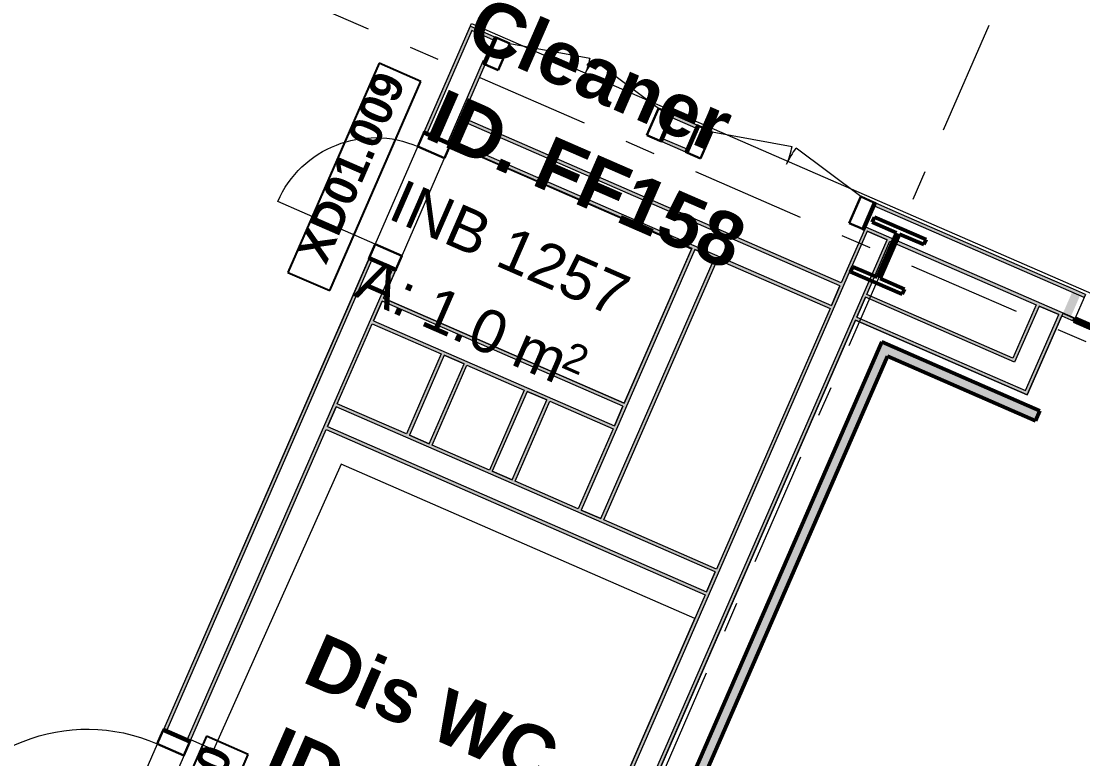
# Model space of a CAD drawing. Header units: millimetres. Extents: x -50172 to 90294, y -80883 to 25069.
# Drawn here: x 19129 to 24057, y -2597 to 828 of the extents above; entities that cross this region are included whole.
import ezdxf
from ezdxf.enums import TextEntityAlignment as Align

# ---------------------------------------------------------------- set-up
doc = ezdxf.new("R2010")
doc.units = ezdxf.units.MM
doc.header["$MEASUREMENT"] = 0
doc.linetypes.add('Double Dashed', pattern=[1093.611073, 529.166651, -211.666656, 141.111112, -211.666656])
for name, color, linetype in [('A-05-M_Gross_Int_Plant', 7, 'Continuous'), ('A-15-M_Column_Int', 7, 'Continuous'), ('A-15-MG_Structural_Grid', 7, 'Continuous'), ('A-25-M_Wall_Int', 7, 'Continuous'), ('ArchiCAD Door Markers', 7, 'Continuous'), ('ArchiCAD Doors', 7, 'Continuous'), ('New_A-05-M_Gross_Int_Circulation', 7, 'Continuous'), ('New_A-25-M_Wall_Int', 7, 'Continuous'), ('New_A-35-M_FFE-Zone', 7, 'Continuous'), ('New_ArchiCAD Door Markers', 7, 'Continuous'), ('New_ArchiCAD Doors', 7, 'Continuous')]:
    doc.layers.add(name, color=color, linetype=linetype)
for name, color, linetype, lineweight, true_color in [('A-05-M_Gross_Int_Plant_Pen_No__74', 7, 'Continuous', 20, 0x606060), ('A-15-M_Column_Int_Pen_No__28', 7, 'Continuous', 50, 0x2a2a2a), ('A-15-MG_Structural_Grid_Pen_No__163', 7, 'Continuous', 0, 0x750077), ('A-25-M_Wall_Int_Pen_No__107', 7, 'Continuous', 15, 0xa6a6a6), ('A-25-M_Wall_Int_Pen_No__27', 7, 'Continuous', 50, 0x2a2a2a), ('ArchiCAD Doors_Pen_No__43', 7, 'Continuous', 30, 0x444444), ('ArchiCAD Doors_Pen_No__63', 7, 'Continuous', 20, 0x606060), ('New_A-05-M_Gross_Int_Circulation_Pen_No__74', 7, 'Continuous', 20, 0x606060), ('New_A-25-M_Wall_Int_Pen_No__27', 7, 'Continuous', 50, 0x2a2a2a), ('New_A-25-M_Wall_Int_Pen_No__81', 7, 'Continuous', 20, 0x6a6a6a), ('New_A-35-M_FFE-Zone_Pen_No__74', 7, 'Continuous', 20, 0x606060)]:
    doc.layers.add(name, color=color, linetype=linetype, lineweight=lineweight, true_color=true_color)
for name, color, linetype, lineweight in [('A-25-M_Wall_Int_Pen_No__1', 7, 'Continuous', 13), ('A-25-M_Wall_Int_Pen_No__171', 1, 'Continuous', 5), ('ArchiCAD Door Markers_Pen_No__1', 7, 'Continuous', 13), ('ArchiCAD Door Markers_Pen_No__5', 7, 'Continuous', 25), ('ArchiCAD Doors_Pen_No__1', 7, 'Continuous', 13), ('ArchiCAD Zone Stamps_Pen_No__9', 7, 'Continuous', 13), ('New_ArchiCAD Door Markers_Pen_No__1', 7, 'Continuous', 13), ('New_ArchiCAD Door Markers_Pen_No__5', 7, 'Continuous', 25), ('New_ArchiCAD Doors_Pen_No__1', 7, 'Continuous', 13), ('New_ArchiCAD Zone Stamps_Pen_No__9', 7, 'Continuous', 13)]:
    doc.layers.add(name, color=color, linetype=linetype, lineweight=lineweight)
doc.styles.add('GENERATED_STYLE_1', font='')
doc.styles.add('GENERATED_STYLE_2', font='')
doc.styles.add('GENERATED_STYLE_3', font='')
doc.styles.add('GENERATED_STYLE_4', font='')
doc.styles.get('GENERATED_STYLE_1').set_extended_font_data('Arial', bold=True)
doc.styles.get('GENERATED_STYLE_2').set_extended_font_data('Swis721 BT', bold=True)
doc.styles.get('GENERATED_STYLE_3').set_extended_font_data('Arial')
doc.styles.get('GENERATED_STYLE_4').set_extended_font_data('Swis721 BT')

# ---------------------------------------------------------------- blocks, each defined once
blk = doc.blocks.new('HOT Electrical and Controls Training_INB 1207_23_1', base_point=(24538.1, -4619.1))
at = {"layer": 'New_A-35-M_FFE-Zone_Pen_No__74', "linetype": 'Continuous'}
for p, q in [((23964.3, -529.5), (23799.4, -907.5)), ((28552.7, -2530.3), (23964.3, -529.5)), ((23002, -559.8), (19655.6, -8234.2)), ((23799.4, -907.5), (23002, -559.8))]:
    blk.add_line(p, q, dxfattribs=at)
at = {"layer": 'New_ArchiCAD Zone Stamps_Pen_No__9'}
for tag, height, style, p in [('ROOM_NAME', 250, 'GENERATED_STYLE_1', (21110.3, -5054.3)), ('zoneNameLine2', 250, 'GENERATED_STYLE_1', (20921.9, -5486.4)), ('ROOM_NUMBER', 200, 'GENERATED_STYLE_3', (20733.5, -5907.1)), ('measuredAreaCode', 200, 'GENERATED_STYLE_3', (20576.4, -6267.2)), ('DUMMY_649', 200, 'GENERATED_STYLE_3', (20883.8, -6401.2)), ('DUMMY_650', 200, 'GENERATED_STYLE_3', (21373.2, -6614.6)), ('DUMMY_651', 133.3, 'GENERATED_STYLE_3', (21652.5, -6721.2))]:
    blk.add_attdef(tag, text='', height=height, rotation=336.4404, dxfattribs=dict(at, style=style)).set_placement(p, align=Align.TOP_LEFT)
blk = doc.blocks.new('Hub Circulation-First_INB 1250_26_1', base_point=(33468.4, -3160.1))
at = {"layer": 'New_A-05-M_Gross_Int_Circulation_Pen_No__74', "linetype": 'Continuous'}
for p, q in [((18828.9, -4663.6), (21219, 817.7)), ((21219, 817.7), (25553.8, -1072.4))]:
    blk.add_line(p, q, dxfattribs=at)
at = {"layer": 'New_ArchiCAD Zone Stamps_Pen_No__9'}
for tag, height, style, p in [('ROOM_NAME', 250, 'GENERATED_STYLE_1', (32365.1, -1482.5)), ('zoneNameLine2', 250, 'GENERATED_STYLE_1', (32176.7, -1914.6)), ('ROOM_NUMBER', 200, 'GENERATED_STYLE_3', (31988.2, -2335.3)), ('measuredAreaCode', 200, 'GENERATED_STYLE_3', (31831.2, -2695.5)), ('DUMMY_649', 200, 'GENERATED_STYLE_3', (32138.6, -2829.5)), ('DUMMY_650', 200, 'GENERATED_STYLE_3', (32767.8, -3103.9)), ('DUMMY_651', 133.3, 'GENERATED_STYLE_3', (33047.1, -3210.4))]:
    blk.add_attdef(tag, text='', height=height, rotation=336.4404, dxfattribs=dict(at, style=style)).set_placement(p, align=Align.TOP_LEFT)
blk = doc.blocks.new('Cleaner_INB 1257_47_1', base_point=(21519.8, -350.4))
at = {"layer": 'A-05-M_Gross_Int_Plant_Pen_No__74', "linetype": 'Continuous'}
for p, q in [((21122, 257.8), (20809.9, -458.1)), ((22240, -230.8), (21122, 257.8)), ((21928.2, -945.8), (22240, -230.8)), ((20809.9, -458.1), (21928.2, -945.8))]:
    blk.add_line(p, q, dxfattribs=at)
at = {"layer": 'ArchiCAD Zone Stamps_Pen_No__9'}
for tag, height, style, p in [('ROOM_NAME', 250, 'GENERATED_STYLE_1', (21280.5, 950.5)), ('zoneNameLine2', 250, 'GENERATED_STYLE_1', (21092, 518.3)), ('ROOM_NUMBER', 200, 'GENERATED_STYLE_3', (20903.6, 97.6)), ('measuredAreaCode', 200, 'GENERATED_STYLE_3', (20746.6, -262.5)), ('ROOM_HOLES_PRM', 200, 'GENERATED_STYLE_3', (21054, -396.5)), ('DUMMY_649', 200, 'GENERATED_STYLE_3', (21403.5, -548.9)), ('DUMMY_650', 133.3, 'GENERATED_STYLE_3', (21682.8, -655.5))]:
    blk.add_attdef(tag, text='', height=height, rotation=336.4404, dxfattribs=dict(at, style=style)).set_placement(p, align=Align.TOP_LEFT)
blk = doc.blocks.new('Dis WC_INB 1256_48_1', base_point=(20764.8, -3309.4))
at = {"layer": 'A-05-M_Gross_Int_Plant_Pen_No__74', "linetype": 'Continuous'}
for p, q in [((20613.4, -1228.9), (20020.9, -2555.1)), ((22256.1, -1945.1), (20613.4, -1228.9)), ((21277.2, -4190), (22256.1, -1945.1)), ((19915.5, -2509.1), (19517.2, -3422.6)), ((20020.9, -2555.1), (19915.5, -2509.1)), ((19517.2, -3422.6), (21277.2, -4190))]:
    blk.add_line(p, q, dxfattribs=at)
at = {"layer": 'ArchiCAD Zone Stamps_Pen_No__9'}
for tag, height, style, p in [('ROOM_NAME', 250, 'GENERATED_STYLE_1', (20525.4, -2008.6)), ('zoneNameLine2', 250, 'GENERATED_STYLE_1', (20337, -2440.7)), ('ROOM_NUMBER', 200, 'GENERATED_STYLE_3', (20148.6, -2861.4)), ('measuredAreaCode', 200, 'GENERATED_STYLE_3', (19991.6, -3221.5)), ('DUMMY_649', 200, 'GENERATED_STYLE_3', (20299, -3355.6)), ('DUMMY_650', 200, 'GENERATED_STYLE_3', (20648.5, -3508)), ('DUMMY_651', 133.3, 'GENERATED_STYLE_3', (20927.8, -3614.5))]:
    blk.add_attdef(tag, text='', height=height, rotation=336.4404, dxfattribs=dict(at, style=style)).set_placement(p, align=Align.TOP_LEFT)
blk = doc.blocks.new('Wall_19_1', base_point=(19530.3, -8196.5))
at = {"layer": 'A-25-M_Wall_Int_Pen_No__107', "linetype": 'Continuous'}
for points in [[(23042.8, -141.2), (19530.3, -8196.5), (19544, -8202.5), (23056.5, -147.2)], [(19649.4, -8248.4), (23161.9, -193.2), (23148.2, -187.2), (19635.7, -8242.5)]]:
    blk.add_hatch(color=256, dxfattribs=at).paths.add_polyline_path(points)
at = {"layer": 'A-25-M_Wall_Int_Pen_No__1', "linetype": 'Continuous'}
for p, q in [((23056.5, -147.2), (19544, -8202.5)), ((23148.2, -187.2), (23056.5, -147.2)), ((19635.7, -8242.5), (23148.2, -187.2))]:
    blk.add_line(p, q, dxfattribs=at)
at = {"layer": 'A-25-M_Wall_Int_Pen_No__1', "linetype": 'Continuous', "flags": 128}
for points in [[(23215.9, -69.4), (23096.7, -17.5)], [(23042.8, -141.2), (22935.6, -386.9)], [(23054, -440.7), (23161.9, -193.2)], [(22929.6, -400.6), (22889.7, -492.3)], [(23008, -546.1), (23048, -454.4)], [(22883.7, -506), (22356.1, -1716)], [(19649.4, -8248.4), (23002, -559.8)], [(22350.1, -1729.8), (22310.1, -1821.4)], [(22304.1, -1835.2), (21275.4, -4194.3)]]:
    blk.add_lwpolyline(points, dxfattribs=at)
blk = doc.blocks.new('Wall_38_1', base_point=(21051.9, 434.5))
at = {"layer": 'A-25-M_Wall_Int_Pen_No__107', "linetype": 'Continuous'}
for points in [[(22935.6, -386.9), (21175.7, 380.6), (21169.7, 366.8), (22929.6, -400.6)], [(21123.7, 261.4), (22883.7, -506), (22889.7, -492.3), (21129.7, 275.1)]]:
    blk.add_hatch(color=256, dxfattribs=at).paths.add_polyline_path(points)
at = {"layer": 'A-25-M_Wall_Int_Pen_No__1', "linetype": 'Continuous'}
for p, q in [((22929.6, -400.6), (21169.7, 366.8)), ((21129.7, 275.1), (22889.7, -492.3))]:
    blk.add_line(p, q, dxfattribs=at)
at = {"layer": 'A-25-M_Wall_Int_Pen_No__1', "linetype": 'Continuous', "flags": 128}
for points in [[(21169.7, 366.8), (21129.7, 275.1)], [(22935.6, -386.9), (21175.7, 380.6)], [(21123.7, 261.4), (22242, -226.2)], [(22255.8, -232.2), (22347.4, -272.2)], [(22361.2, -278.2), (22883.7, -506)], [(22889.7, -492.3), (22929.6, -400.6)]]:
    blk.add_lwpolyline(points, dxfattribs=at)
blk = doc.blocks.new('Wall_39_1', base_point=(20686.2, -404.2))
at = {"layer": 'A-25-M_Wall_Int_Pen_No__107', "linetype": 'Continuous'}
for points in [[(21928.3, -945.8), (20810, -458.2), (20804, -471.9), (21922.3, -959.6)], [(20758, -577.3), (21876.3, -1065), (21882.3, -1051.2), (20764, -563.6)]]:
    blk.add_hatch(color=256, dxfattribs=at).paths.add_polyline_path(points)
at = {"layer": 'A-25-M_Wall_Int_Pen_No__1', "linetype": 'Continuous'}
for p, q in [((21922.3, -959.6), (20804, -471.9)), ((20764, -563.6), (21882.3, -1051.2))]:
    blk.add_line(p, q, dxfattribs=at)
at = {"layer": 'A-25-M_Wall_Int_Pen_No__1', "linetype": 'Continuous', "flags": 128}
for points in [[(20804, -471.9), (20764, -563.6)], [(21928.3, -945.8), (20810, -458.2)], [(20758, -577.3), (21078.8, -717.2)], [(21092.6, -723.2), (21184.2, -763.2)], [(21198, -769.2), (21463.8, -885.1)], [(21477.6, -891.1), (21569.2, -931.1)], [(21583, -937.1), (21876.3, -1065)], [(21882.3, -1051.2), (21922.3, -959.6)]]:
    blk.add_lwpolyline(points, dxfattribs=at)
blk = doc.blocks.new('Wall_40_1', base_point=(21714.4, -1436.2))
at = {"layer": 'A-25-M_Wall_Int_Pen_No__107', "linetype": 'Continuous'}
for points in [[(22242, -226.2), (21714.4, -1436.2), (21728.2, -1442.2), (22255.8, -232.2)], [(21833.6, -1488.2), (22361.2, -278.2), (22347.4, -272.2), (21819.8, -1482.2)]]:
    blk.add_hatch(color=256, dxfattribs=at).paths.add_polyline_path(points)
at = {"layer": 'A-25-M_Wall_Int_Pen_No__1', "linetype": 'Continuous'}
for p, q in [((22255.8, -232.2), (21728.2, -1442.2)), ((21819.8, -1482.2), (22347.4, -272.2))]:
    blk.add_line(p, q, dxfattribs=at)
at = {"layer": 'A-25-M_Wall_Int_Pen_No__1', "linetype": 'Continuous', "flags": 128}
for points in [[(22242, -226.2), (21928.3, -945.8)], [(22347.4, -272.2), (22255.8, -232.2)], [(21833.6, -1488.2), (22361.2, -278.2)], [(21922.3, -959.6), (21882.3, -1051.2)], [(21876.3, -1065), (21714.4, -1436.2)], [(21728.2, -1442.2), (21819.8, -1482.2)]]:
    blk.add_lwpolyline(points, dxfattribs=at)
blk = doc.blocks.new('Wall_41_1', base_point=(20472.4, -894.6))
at = {"layer": 'A-25-M_Wall_Int_Pen_No__107', "linetype": 'Continuous'}
for points in [[(22356.1, -1716), (20596.1, -948.6), (20590.1, -962.3), (22350.1, -1729.8)], [(20544.2, -1067.7), (22304.1, -1835.2), (22310.1, -1821.4), (20550.1, -1054)]]:
    blk.add_hatch(color=256, dxfattribs=at).paths.add_polyline_path(points)
at = {"layer": 'A-25-M_Wall_Int_Pen_No__1', "linetype": 'Continuous'}
for p, q in [((22350.1, -1729.8), (20590.1, -962.3)), ((20550.1, -1054), (22310.1, -1821.4))]:
    blk.add_line(p, q, dxfattribs=at)
at = {"layer": 'A-25-M_Wall_Int_Pen_No__1', "linetype": 'Continuous', "flags": 128}
for points in [[(20590.1, -962.3), (20550.1, -1054)], [(20916.9, -1088.5), (20596.1, -948.6)], [(20544.2, -1067.7), (22304.1, -1835.2)], [(21022.3, -1134.4), (20930.7, -1094.5)], [(21301.9, -1256.4), (21036.1, -1140.4)], [(21407.3, -1302.3), (21315.7, -1262.3)], [(21714.4, -1436.2), (21421.1, -1308.3)], [(21819.8, -1482.2), (21728.2, -1442.2)], [(22356.1, -1716), (21833.6, -1488.2)], [(22310.1, -1821.4), (22350.1, -1729.8)]]:
    blk.add_lwpolyline(points, dxfattribs=at)
blk = doc.blocks.new('Wall_42_1', base_point=(20916.9, -1088.5))
at = {"layer": 'A-25-M_Wall_Int_Pen_No__107', "linetype": 'Continuous'}
for points in [[(21078.8, -717.2), (20916.9, -1088.5), (20930.7, -1094.5), (21092.6, -723.2)], [(21036.1, -1140.4), (21198, -769.2), (21184.2, -763.2), (21022.3, -1134.4)]]:
    blk.add_hatch(color=256, dxfattribs=at).paths.add_polyline_path(points)
at = {"layer": 'A-25-M_Wall_Int_Pen_No__1', "linetype": 'Continuous'}
for p, q in [((21092.6, -723.2), (20930.7, -1094.5)), ((21022.3, -1134.4), (21184.2, -763.2))]:
    blk.add_line(p, q, dxfattribs=at)
at = {"layer": 'A-25-M_Wall_Int_Pen_No__1', "linetype": 'Continuous', "flags": 128}
for points in [[(21078.8, -717.2), (20916.9, -1088.5)], [(21184.2, -763.2), (21092.6, -723.2)], [(21036.1, -1140.4), (21198, -769.2)], [(20930.7, -1094.5), (21022.3, -1134.4)]]:
    blk.add_lwpolyline(points, dxfattribs=at)
blk = doc.blocks.new('Wall_43_1', base_point=(21634.9, -817.9))
at = {"layer": 'A-25-M_Wall_Int_Pen_No__107', "linetype": 'Continuous'}
for points in [[(21463.8, -885.1), (21301.9, -1256.4), (21315.7, -1262.3), (21477.6, -891.1)], [(21421.1, -1308.3), (21583, -937.1), (21569.2, -931.1), (21407.3, -1302.3)]]:
    blk.add_hatch(color=256, dxfattribs=at).paths.add_polyline_path(points)
at = {"layer": 'A-25-M_Wall_Int_Pen_No__1', "linetype": 'Continuous'}
for p, q in [((21477.6, -891.1), (21315.7, -1262.3)), ((21407.3, -1302.3), (21569.2, -931.1))]:
    blk.add_line(p, q, dxfattribs=at)
at = {"layer": 'A-25-M_Wall_Int_Pen_No__1', "linetype": 'Continuous', "flags": 128}
for points in [[(21463.8, -885.1), (21301.9, -1256.4)], [(21569.2, -931.1), (21477.6, -891.1)], [(21421.1, -1308.3), (21583, -937.1)], [(21315.7, -1262.3), (21407.3, -1302.3)]]:
    blk.add_lwpolyline(points, dxfattribs=at)
blk = doc.blocks.new('Wall_52_1', base_point=(22882.9, -507.9))
at = {"layer": 'A-25-M_Wall_Int_Pen_No__107', "linetype": 'Continuous'}
for points in [[(23732.2, -736.4), (23054, -440.7), (23048, -454.4), (23740, -756.2)], [(23002, -559.8), (23799.4, -907.5), (23791.7, -887.8), (23008, -546.1)]]:
    blk.add_hatch(color=256, dxfattribs=at).paths.add_polyline_path(points)
at = {"layer": 'A-25-M_Wall_Int_Pen_No__1', "linetype": 'Continuous'}
for p, q in [((23740, -756.2), (23048, -454.4)), ((23008, -546.1), (23791.7, -887.8))]:
    blk.add_line(p, q, dxfattribs=at)
at = {"layer": 'A-25-M_Wall_Int_Pen_No__1', "linetype": 'Continuous', "flags": 128}
for points in [[(23732.2, -736.4), (23054, -440.7)], [(23048, -454.4), (23008, -546.1)], [(23002, -559.8), (23799.4, -907.5)]]:
    blk.add_lwpolyline(points, dxfattribs=at)
blk = doc.blocks.new('Wall_53_1', base_point=(23799.4, -907.5))
at = {"layer": 'A-25-M_Wall_Int_Pen_No__107', "linetype": 'Continuous'}
for points in [[(23840.2, -488.9), (23732.2, -736.4), (23740, -756.2), (23853.9, -494.9)], [(23799.4, -907.5), (23959.3, -540.9), (23945.6, -534.9), (23791.7, -887.8)]]:
    blk.add_hatch(color=256, dxfattribs=at).paths.add_polyline_path(points)
at = {"layer": 'A-25-M_Wall_Int_Pen_No__1', "linetype": 'Continuous'}
for p, q in [((23853.9, -494.9), (23740, -756.2)), ((23791.7, -887.8), (23945.6, -534.9)), ((23945.6, -534.9), (23853.9, -494.9))]:
    blk.add_line(p, q, dxfattribs=at)
at = {"layer": 'A-25-M_Wall_Int_Pen_No__1', "linetype": 'Continuous', "flags": 128}
for points in [[(24013.3, -417.1), (23894.1, -365.2)], [(23840.2, -488.9), (23732.2, -736.4)], [(23799.4, -907.5), (23959.3, -540.9)]]:
    blk.add_lwpolyline(points, dxfattribs=at)
blk = doc.blocks.new('Wall_61_1', base_point=(23114.6, -684.8))
at = {"layer": 'New_A-25-M_Wall_Int_Pen_No__81', "linetype": 'Continuous', "lineweight": 0, "true_color": 0x353535}
blk.add_hatch(color=250, dxfattribs=at).paths.add_polyline_path([(23150.5, -727.7), (23838, -1027.5), (23857.9, -981.7), (23124.6, -661.9)])
at = {"layer": 'New_A-25-M_Wall_Int_Pen_No__27', "linetype": 'Continuous', "flags": 128}
for points in [[(23857.9, -981.7), (23124.6, -661.9)], [(23150.5, -727.7), (23838, -1027.5)], [(23838, -1027.5), (23857.9, -981.7)]]:
    blk.add_lwpolyline(points, dxfattribs=at)
blk = doc.blocks.new('Wall_63_1', base_point=(23114.6, -684.8))
at = {"layer": 'New_A-25-M_Wall_Int_Pen_No__81', "linetype": 'Continuous', "lineweight": 0, "true_color": 0x353535}
blk.add_hatch(color=250, dxfattribs=at).paths.add_polyline_path([(23124.6, -661.9), (19893.5, -8071.8), (19959.4, -8046), (23150.5, -727.7)])
at = {"layer": 'New_A-25-M_Wall_Int_Pen_No__27', "linetype": 'Continuous', "flags": 128}
for points in [[(23124.6, -661.9), (19893.5, -8071.8)], [(19959.4, -8046), (23150.5, -727.7)]]:
    blk.add_lwpolyline(points, dxfattribs=at)
blk = doc.blocks.new('Door 19_6')
at = {"layer": 'ArchiCAD Doors_Pen_No__1', "linetype": 'Continuous'}
for p, q in [((-482.8, 0), (-482.8, -15)), ((482.8, 0), (482.8, -15)), ((-482.8, -15), (-482.8, -120)), ((482.8, -15), (482.8, -120)), ((-482.8, -120), (-482.8, -135)), ((482.8, -120), (482.8, -135))]:
    blk.add_line(p, q, dxfattribs=at)
at = {"layer": 'ArchiCAD Doors_Pen_No__43', "linetype": 'Continuous'}
for p, q in [((-472.8, 0), (-482.8, 0)), ((-482.8, 0), (-482.8, -135)), ((-406.8, 0), (-472.8, 0)), ((-472.8, 0), (-472.8, -135)), ((-406.8, -135), (-406.8, 0)), ((472.8, 0), (406.8, 0)), ((406.8, 0), (406.8, -135)), ((472.8, 0), (482.8, 0)), ((472.8, -135), (472.8, 0)), ((482.8, 0), (482.8, -135)), ((-472.8, -135), (-482.8, -135)), ((-472.8, -135), (-406.8, -135)), ((406.8, -135), (472.8, -135)), ((472.8, -135), (482.8, -135))]:
    blk.add_line(p, q, dxfattribs=at)
at = {"layer": 'ArchiCAD Doors_Pen_No__63', "linetype": 'Continuous'}
blk.add_line((406.8, 0), (406.8, 813.5), dxfattribs=at)
blk.add_arc((406.8, 0), 813.5, 90, 180, dxfattribs=at)
blk = doc.blocks.new('Door Stamp 17_7')
at = {"layer": 'ArchiCAD Door Markers_Pen_No__5', "linetype": 'Continuous'}
for p, q in [((529.8, -195), (-529.8, -195)), ((-529.8, -195), (-529.8, -406.8)), ((529.8, -406.8), (529.8, -195)), ((-529.8, -406.8), (529.8, -406.8)), ((-529.8, -406.8), (529.8, -406.8))]:
    blk.add_line(p, q, dxfattribs=at)
at = {"layer": 'ArchiCAD Door Markers_Pen_No__1', "style": 'GENERATED_STYLE_2'}
blk.add_attdef('AC_WIDO_ID', text='', height=150, dxfattribs=at).set_placement((-470.9, -362), align=Align.BOTTOM_LEFT)
blk = doc.blocks.new('Door 19_7')
at = {"layer": 'ArchiCAD Doors_Pen_No__1', "linetype": 'Continuous'}
for p, q in [((-323, 0), (-323, -15)), ((323, 0), (323, -15)), ((-323, -15), (-323, -120)), ((323, -15), (323, -120)), ((-323, -120), (-323, -135)), ((323, -120), (323, -135))]:
    blk.add_line(p, q, dxfattribs=at)
at = {"layer": 'ArchiCAD Doors_Pen_No__43', "linetype": 'Continuous'}
for p, q in [((-313, 0), (-323, 0)), ((-323, 0), (-323, -135)), ((-247, 0), (-313, 0)), ((-313, 0), (-313, -135)), ((-247, -135), (-247, 0)), ((313, 0), (247, 0)), ((247, 0), (247, -135)), ((313, 0), (323, 0)), ((313, -135), (313, 0)), ((323, 0), (323, -135)), ((-313, -135), (-323, -135)), ((-313, -135), (-247, -135)), ((247, -135), (313, -135)), ((313, -135), (323, -135))]:
    blk.add_line(p, q, dxfattribs=at)
at = {"layer": 'ArchiCAD Doors_Pen_No__63', "linetype": 'Continuous'}
blk.add_line((247, 0), (247, 494), dxfattribs=at)
blk.add_arc((247, 0), 494, 90, 180, dxfattribs=at)
blk = doc.blocks.new('Door Stamp 17_8')
at = {"layer": 'ArchiCAD Door Markers_Pen_No__5', "linetype": 'Continuous'}
for p, q in [((529.8, 319.1), (-529.8, 319.1)), ((-529.8, 319.1), (-529.8, 107.3)), ((529.8, 107.3), (529.8, 319.1)), ((-529.8, 107.3), (529.8, 107.3)), ((-529.8, 107.3), (529.8, 107.3))]:
    blk.add_line(p, q, dxfattribs=at)
at = {"layer": 'ArchiCAD Door Markers_Pen_No__1', "style": 'GENERATED_STYLE_2'}
blk.add_attdef('AC_WIDO_ID', text='', height=150, dxfattribs=at).set_placement((-470.9, 151.5), align=Align.BOTTOM_LEFT)
blk = doc.blocks.new('Wall_65_1', base_point=(18828.9, -4663.6))
at = {"layer": 'A-25-M_Wall_Int_Pen_No__107', "linetype": 'Continuous'}
for points in [[(21000, 315.4), (21013.7, 309.4), (21220.8, 784.2), (21213, 803.9)], [(21110, 267.4), (21123.7, 261.4), (21282.8, 626.2), (21275, 646)], [(19790.7, -2458), (19804.4, -2464), (20755.5, -282.8), (20741.8, -276.8)], [(19900.7, -2505.9), (19914.4, -2511.9), (20865.5, -330.8), (20851.8, -324.8)]]:
    blk.add_hatch(color=256, dxfattribs=at).paths.add_polyline_path(points)
at = {"layer": 'A-25-M_Wall_Int_Pen_No__1', "linetype": 'Continuous'}
for p, q in [((21220.8, 784.2), (21013.7, 309.4)), ((21110, 267.4), (21275, 646)), ((21000, 315.4), (21013.7, 309.4)), ((21013.7, 309.4), (21110, 267.4)), ((21110, 267.4), (21123.7, 261.4)), ((20755.5, -282.8), (19804.4, -2464)), ((20741.8, -276.8), (20755.5, -282.8)), ((20755.5, -282.8), (20851.8, -324.8)), ((19900.7, -2505.9), (20851.8, -324.8)), ((20851.8, -324.8), (20865.5, -330.8)), ((19790.7, -2458), (19804.4, -2464)), ((19804.4, -2464), (19900.7, -2505.9)), ((19900.7, -2505.9), (19914.4, -2511.9))]:
    blk.add_line(p, q, dxfattribs=at)
at = {"layer": 'A-25-M_Wall_Int_Pen_No__1', "linetype": 'Continuous', "flags": 128}
for points in [[(21213, 803.9), (21000, 315.4)], [(21175.7, 380.6), (21282.8, 626.2)], [(21129.7, 275.1), (21169.7, 366.8)], [(20741.8, -276.8), (19790.7, -2458)], [(20810, -458.2), (20865.5, -330.8)], [(20764, -563.6), (20804, -471.9)], [(20596.1, -948.6), (20758, -577.3)], [(20550.1, -1054), (20590.1, -962.3)], [(19914.4, -2511.9), (20544.2, -1067.7)]]:
    blk.add_lwpolyline(points, dxfattribs=at)
at = {"layer": 'ArchiCAD Door Markers'}
ref = blk.add_blockref('Door Stamp 17_8', (20870.9, 19.3), dxfattribs=dict(at, rotation=66.44039320499522))
ref.add_attrib('AC_WIDO_ID', 'XD01.009', dxfattribs={"layer": 'ArchiCAD Door Markers_Pen_No__1', "color": 7, "height": 150, "rotation": 66.4404, "style": 'GENERATED_STYLE_2'}).set_placement((20584.2, -325.3), align=Align.BOTTOM_LEFT)
ref = blk.add_blockref('Door Stamp 17_7', (19597.7, -2900.5), dxfattribs=dict(at, rotation=66.44039320499522))
ref.add_attrib('AC_WIDO_ID', 'XD01.010', dxfattribs={"layer": 'ArchiCAD Door Markers_Pen_No__1', "color": 7, "height": 150, "rotation": 66.4404, "style": 'GENERATED_STYLE_2'}).set_placement((19782.3, -3449.9), align=Align.BOTTOM_LEFT)
at = {"layer": 'ArchiCAD Doors', "color": 251, "linetype": 'Continuous', "lineweight": 20, "true_color": 0x606060, "xscale": -0.9999999999999999, "zscale": 1000, "rotation": 66.44039320499522}
for name, p in [('Door 19_7', (20870.9, 19.3)), ('Door 19_6', (19597.7, -2900.5))]:
    blk.add_blockref(name, p, dxfattribs=at)
blk = doc.blocks.new('Double Door 19_10')
at = {"layer": 'ArchiCAD Doors_Pen_No__1', "linetype": 'Continuous'}
for p, q in [((-452.5, 0), (-452.5, -15)), ((452.5, 0), (452.5, -15)), ((-452.5, -15), (-452.5, -120)), ((452.5, -15), (452.5, -120)), ((-452.5, -120), (-452.5, -135)), ((452.5, -120), (452.5, -135))]:
    blk.add_line(p, q, dxfattribs=at)
at = {"layer": 'ArchiCAD Doors_Pen_No__43', "linetype": 'Continuous'}
for p, q in [((-442.5, 0), (-452.5, 0)), ((-452.5, 0), (-452.5, -135)), ((-376.5, 0), (-442.5, 0)), ((-442.5, 0), (-442.5, -135)), ((-376.5, -135), (-376.5, 0)), ((442.5, 0), (376.5, 0)), ((376.5, 0), (376.5, -135)), ((442.5, 0), (452.5, 0)), ((442.5, -135), (442.5, 0)), ((452.5, 0), (452.5, -135)), ((-442.5, -135), (-452.5, -135)), ((-442.5, -135), (-376.5, -135)), ((376.5, -135), (442.5, -135)), ((442.5, -135), (452.5, -135))]:
    blk.add_line(p, q, dxfattribs=at)
at = {"layer": 'ArchiCAD Doors_Pen_No__63', "linetype": 'Continuous'}
for p, q in [((-376.5, 0), (-10, 86.2)), ((376.5, 0), (10, 86.2))]:
    blk.add_line(p, q, dxfattribs=at)
for centre, start, end in [((-376.5, 0), 0, 13.2277), ((376.5, 0), 166.7723, 180)]:
    blk.add_arc(centre, 376.5, start, end, dxfattribs=at)
blk = doc.blocks.new('Simple Door Opening_15')
at = {"layer": 'New_ArchiCAD Doors_Pen_No__1', "linetype": 'Continuous'}
for p, q in [((-680, -15), (-680, 0)), ((680, -15), (680, 0)), ((-680, -120), (-680, -15)), ((680, -120), (680, -15)), ((-680, -135), (-680, -120)), ((680, -135), (680, -120))]:
    blk.add_line(p, q, dxfattribs=at)
blk = doc.blocks.new('Door Stamp 17_22')
at = {"layer": 'New_ArchiCAD Door Markers_Pen_No__5', "linetype": 'Continuous'}
for p, q in [((529.8, -220.3), (-529.8, -220.3)), ((-529.8, -220.3), (-529.8, -432.1)), ((529.8, -220.3), (-529.8, -220.3)), ((529.8, -432.1), (529.8, -220.3)), ((-529.8, -432.1), (529.8, -432.1))]:
    blk.add_line(p, q, dxfattribs=at)
at = {"layer": 'New_ArchiCAD Door Markers_Pen_No__1', "style": 'GENERATED_STYLE_2'}
blk.add_attdef('AC_WIDO_ID', text='', height=150, rotation=180, dxfattribs=at).set_placement((470.9, -175.5), align=Align.BOTTOM_LEFT)
blk = doc.blocks.new('Wall_194_1', base_point=(25422.6, -1048))
at = {"layer": 'A-25-M_Wall_Int_Pen_No__107', "linetype": 'Continuous'}
for points in [[(21327.6, 754), (21213, 803.9), (21220.8, 784.2), (21321.6, 740.2)], [(21279.6, 644), (21275, 646), (21277.6, 639.4)], [(22157.2, 392.2), (22151.2, 378.5), (22261.2, 330.5), (22267.2, 344.3)], [(22109.2, 282.2), (22103.2, 268.5), (22213.2, 220.5), (22219.2, 234.3)], [(23090.7, -31.2), (24063.7, -455.5), (24069.7, -441.7), (23096.7, -17.5)], [(23048.8, -127.5), (23042.8, -141.2), (24015.7, -565.5), (24021.7, -551.7)], [(25428.6, -1034.3), (25316.3, -985.3), (25310.3, -999.1), (25422.6, -1048)], [(25262.3, -1109.1), (25374.6, -1158), (25380.6, -1144.3), (25268.3, -1095.3)]]:
    blk.add_hatch(color=256, dxfattribs=at).paths.add_polyline_path(points)
at = {"layer": 'A-25-M_Wall_Int_Pen_No__1', "linetype": 'Continuous'}
for p, q in [((21321.6, 740.2), (21220.8, 784.2)), ((21321.6, 740.2), (21279.6, 644)), ((21327.6, 754), (21321.6, 740.2)), ((21279.6, 644), (21273.6, 630.2)), ((21275, 646), (21279.6, 644)), ((22151.2, 378.5), (22109.2, 282.2)), ((22157.2, 392.2), (22151.2, 378.5)), ((22261.2, 330.5), (22151.2, 378.5)), ((22261.2, 330.5), (22219.2, 234.3)), ((22267.2, 344.3), (22261.2, 330.5)), ((22109.2, 282.2), (22103.2, 268.5)), ((22109.2, 282.2), (22219.2, 234.3)), ((22219.2, 234.3), (22213.2, 220.5)), ((23090.7, -31.2), (23048.8, -127.5)), ((23096.7, -17.5), (23090.7, -31.2)), ((24063.7, -455.5), (23090.7, -31.2)), ((23048.8, -127.5), (23042.8, -141.2)), ((23048.8, -127.5), (24021.7, -551.7)), ((25422.6, -1048), (25310.3, -999.1)), ((25268.3, -1095.3), (25380.6, -1144.3))]:
    blk.add_line(p, q, dxfattribs=at)
at = {"layer": 'A-25-M_Wall_Int_Pen_No__1', "linetype": 'Continuous', "flags": 128}
for points in [[(21327.6, 754), (21213, 803.9)], [(22267.2, 344.3), (22157.2, 392.2)], [(22103.2, 268.5), (22213.2, 220.5)], [(23202.1, -63.4), (23110.5, -23.5)], [(23894.1, -365.2), (23215.9, -69.4)], [(23056.5, -147.2), (23148.2, -187.2)], [(23161.9, -193.2), (23840.2, -488.9)], [(23999.5, -411.1), (23907.9, -371.2)], [(24069.7, -441.7), (24013.3, -417.1)], [(23853.9, -494.9), (23945.6, -534.9)], [(23959.3, -540.9), (24015.7, -565.5)], [(25428.6, -1034.3), (25316.3, -985.3)], [(25374.6, -1158), (25428.6, -1034.3)], [(25262.3, -1109.1), (25374.6, -1158)]]:
    blk.add_lwpolyline(points, dxfattribs=at)
at = {"layer": 'ArchiCAD Doors', "color": 251, "linetype": 'Continuous', "lineweight": 20, "true_color": 0x606060, "xscale": -0.9999999999999998, "zscale": 1000, "rotation": 336.4404148904812}
blk.add_blockref('Double Door 19_10', (21742.4, 573.1), dxfattribs=at)
at = {"layer": 'ArchiCAD Doors', "color": 251, "linetype": 'Continuous', "lineweight": 20, "true_color": 0x606060, "zscale": 1000, "rotation": 336.4404148904812}
blk.add_blockref('Double Door 19_10', (22681.9, 163.4), dxfattribs=at)
at = {"layer": 'New_ArchiCAD Door Markers'}
ref = blk.add_blockref('Door Stamp 17_22', (24639, -837.3), dxfattribs=dict(at, rotation=156.4404148904812))
ref.add_attrib('AC_WIDO_ID', 'XD01.020', dxfattribs={"layer": 'New_ArchiCAD Door Markers_Pen_No__1', "color": 7, "height": 150, "rotation": 336.4404, "style": 'GENERATED_STYLE_2'}).set_placement((24295.4, -402.3), align=Align.BOTTOM_LEFT)
at = {"layer": 'New_ArchiCAD Doors', "color": 251, "linetype": 'Continuous', "lineweight": 20, "true_color": 0x606060, "zscale": 1000, "rotation": 156.4404148904812}
blk.add_blockref('Simple Door Opening_15', (24639, -837.3), dxfattribs=at)
blk = doc.blocks.new('Wall_377_1', base_point=(24015.7, -565.5))
at = {"layer": 'A-25-M_Wall_Int_Pen_No__107', "linetype": 'Continuous'}
h = blk.add_hatch(dxfattribs=at)
h.set_pattern_fill('613_01__ad_AR_SAND_0001', color=256, style=0, pattern_type=2)
h.set_pattern_definition([(103.994, (0, 0), (-1137.956, 451.32), [0, -965.2, 0, -1079.5, 0, -1031.875]), (73.994, (0, 0), (-1195.13, 1745.31), [0, -520.7, 0, -869.95, 0, -333.375]), (33.994, (-311.5, -716.2), (785.414, 1814.82), [0, -317.5, 0, -1143, 0, -1492.25]), (23.994, (-311.5, -716.2), (250.28, 1972.77), [0, -158.75, 0, -749.3, 0, -857.25])])
h.paths.add_polyline_path([(24015.7, -565.5), (25262.3, -1109.1), (25268.3, -1095.3), (24021.7, -551.7)])
at = {"layer": 'A-25-M_Wall_Int_Pen_No__27', "linetype": 'Continuous', "flags": 128}
for points in [[(24021.7, -551.7), (24015.7, -565.5)], [(24015.7, -565.5), (25262.3, -1109.1)], [(25268.3, -1095.3), (24021.7, -551.7)], [(25262.3, -1109.1), (25268.3, -1095.3)]]:
    blk.add_lwpolyline(points, dxfattribs=at)
blk = doc.blocks.new('Universal Columns Column 19_2')
at = {"layer": 'A-15-M_Column_Int', "linetype": 'Continuous', "lineweight": 0, "true_color": 0xffffff}
h = blk.add_hatch(dxfattribs=at)
h.set_pattern_fill('613_01__a5_STUCCO_0001', style=0, pattern_type=2)
h.set_pattern_definition([(286.3, (0, 0), (-3213820, 11866500), [3000, -14992680]), (309.93, (992000, -2522800), (-1760680, 765780), [4670, -4288600]), (111.49, (-168200, -712500), (765800, 1760700), [7100, -2708200]), (111.49, (-238700, -1062700), (765800, 1760700), [7100, -2708200]), (111.49, (-566500, -1578300), (765800, 1760700), [7100, -2708200]), (111.49, (-655700, -1708100), (765800, 1760700), [7100, -2708200]), (111.494, (-465300, -1834400), (765800, 1760700), [7100, -2708200]), (111.494, (-104200, -1931700), (765800, 1760700), [7100, -2708200]), (111.494, (257800, -2002000), (765800, 1760700), [7100, -2708200]), (183.06, (-194600, -886000), (2526450, 994900), [11200, -4282100]), (183.06, (-349700, -1079650), (2526450, 994900), [11200, -4282100]), (183.06, (116350, -2076500), (2526450, 994900), [11200, -4282100]), (111.49, (-350400, -1231700), (765800, 1760700), [7100, -2708200]), (111.49, (-502900, -1720200), (765800, 1760700), [7100, -2708200]), (111.494, (-274000, -1895900), (765800, 1760700), [7100, -2708200]), (111.494, (322000, -2155100), (765800, 1760700), [7100, -2708200]), (48.06, (-367140, -1412600), (765780, 1760680), [10500, -6061050]), (48.06, (-236400, -1671930), (765780, 1760680), [10520, -6061050]), (48.06, (-93300, -549600), (765800, 1760700), [10500, -6061050]), (48.06, (189050, -378800), (765800, 1760700), [10500, -6061050]), (48.06, (50600, -207200), (765800, 1760700), [10500, -6061050]), (48.06, (563700, -450600), (765800, 1760700), [10500, -6061050]), (48.06, (904800, -517960), (765780, 1760680), [10500, -6061050]), (48.06, (1265960, -877540), (765780, 1760680), [10500, -6061050]), (48.06, (1482600, -916100), (765780, 1760680), [10520, -6061050]), (48.06, (1273060, -1199550), (765780, 1760680), [10520, -6061050]), (48.06, (1211900, -1491860), (765780, 1760680), [10520, -6061050]), (48.06, (943500, -1689000), (765780, 1760680), [10520, -6061050]), (48.06, (1016600, -1999200), (765780, 1760680), [10520, -6061050]), (48.06, (801000, -2133260), (765780, 1760680), [10520, -6061050]), (48.06, (807600, -2293060), (765780, 1760680), [10520, -6061050]), (48.06, (630500, -2291960), (765780, 1760680), [10520, -6061050]), (48.06, (151700, -1607900), (765780, 1760680), [10520, -6061050]), (48.06, (70000, -1177460), (765780, 1760680), [10500, -6061050]), (48.06, (631750, -935800), (765780, 1760680), [10500, -6061050]), (48.06, (986700, -1181300), (765780, 1760680), [10500, -6061050]), (48.06, (850600, -1436000), (765780, 1760680), [10520, -6061050]), (48.06, (409300, -1365550), (765780, 1760680), [10500, -6061050]), (48.06, (488700, -1638000), (765780, 1760680), [10520, -6061050]), (48.06, (565600, -1787900), (765780, 1760680), [10520, -6061050]), (48.06, (297900, -886800), (765780, 1760680), [10500, -6061050]), (48.06, (277700, -629950), (765800, 1760700), [10500, -6061050]), (111.494, (551400, -2107800), (765800, 1760700), [7100, -2708200]), (111.494, (998900, -2140500), (765800, 1760700), [7100, -2708200]), (111.49, (707000, -1598400), (765800, 1760700), [7100, -2708200]), (111.494, (1193500, -1658100), (765800, 1760700), [7100, -2708200]), (111.49, (691100, -1191600), (765800, 1760700), [7100, -2708200]), (111.49, (1263300, -1334100), (765800, 1760700), [7100, -2708200]), (111.49, (979600, -866500), (765800, 1760700), [7100, -2708200]), (111.49, (1307600, -730700), (765800, 1760700), [7100, -2708200]), (111.49, (640400, -526600), (765800, 1760700), [7100, -2708200]), (111.49, (694500, -717200), (765800, 1760700), [7100, -2708200]), (111.49, (314700, -283700), (765800, 1760700), [7100, -2708200]), (111.49, (167600, -528500), (765800, 1760700), [7100, -2708200]), (111.49, (12400, -430600), (765800, 1760700), [7100, -2708200]), (111.49, (67100, -748000), (765800, 1760700), [7100, -2708200]), (111.49, (344000, -1091200), (765800, 1760700), [7100, -2708200]), (111.49, (29600, -939300), (765800, 1760700), [7100, -2708200]), (111.49, (438400, -757700), (765800, 1760700), [7100, -2708200]), (111.49, (-42600, -1373600), (765800, 1760700), [7100, -2708200]), (169.023, (65740, -1702860), (-7808487, 1302433), [10530, -17691000]), (169.023, (1133700, -1883880), (-7808487, 1302433), [10530, -17691000]), (169.023, (1445740, -1224800), (-7808487, 1302433), [10530, -17691000]), (169.023, (1047320, -1405880), (-7808487, 1302433), [10530, -17691000]), (169.023, (180300, -1357830), (-7808487, 1302433), [10530, -17691000]), (169.023, (-432670, -1577200), (-7808487, 1302433), [10530, -17691000]), (169.023, (223600, -966600), (-7808487, 1302433), [10530, -17691000]), (169.023, (1136430, -1014340), (-7808487, 1302433), [10530, -17691000]), (169.023, (1524220, -1021000), (-7808487, 1302433), [10530, -17691000]), (169.023, (1135220, -608810), (-7808487, 1302433), [10530, -17691000]), (169.023, (893470, -721350), (-7808487, 1302433), [10530, -17691000]), (169.023, (840820, -1017380), (-7808487, 1302433), [10530, -17691000]), (169.023, (46180, -1841170), (-7808487, 1302433), [10530, -17691000]), (169.023, (407640, -1861700), (-7808487, 1302433), [10530, -17691000]), (169.023, (845750, -1951000), (-7808487, 1302433), [10530, -17691000]), (48.06, (1350950, -1429200), (765780, 1760680), [10520, -6061050]), (48.06, (1140700, -2005970), (765780, 1760680), [10520, -6061050]), (48.06, (978100, -2309850), (765780, 1760680), [10520, -6061050]), (48.06, (198750, -158600), (765800, 1760700), [10500, -6061050]), (48.06, (458460, -261400), (765800, 1760700), [10500, -6061050]), (48.06, (772750, -448730), (765780, 1760680), [10500, -6061050]), (48.06, (1481360, -686060), (765780, 1760680), [10520, -6061050]), (48.06, (1667650, -817700), (765780, 1760680), [10520, -6061050]), (48.06, (1651400, -901750), (765780, 1760680), [10520, -6061050])])
h.paths.add_polyline_path([(-130.65, -138.15), (130.65, -138.15), (130.65, -112.85), (7.65, -112.85), (7.65, 112.85), (130.65, 112.85), (130.65, 138.15), (-130.65, 138.15), (-130.65, 112.85), (-7.65, 112.85), (-7.65, -112.85), (-130.65, -112.85)])
at = {"layer": 'A-15-M_Column_Int_Pen_No__28', "linetype": 'Continuous'}
for p, q in [((130.65, 138.15), (-130.65, 138.15)), ((-130.65, 138.15), (-130.65, 112.85)), ((-130.65, 112.85), (-7.65, 112.85)), ((-7.65, 112.85), (-7.65, -112.85)), ((7.65, -112.85), (7.65, 112.85)), ((7.65, 112.85), (130.65, 112.85)), ((130.65, 112.85), (130.65, 138.15)), ((-7.65, -112.85), (-130.65, -112.85)), ((-130.65, -112.85), (-130.65, -138.15)), ((-130.65, -138.15), (130.65, -138.15)), ((130.65, -112.85), (7.65, -112.85)), ((130.65, -138.15), (130.65, -112.85))]:
    blk.add_line(p, q, dxfattribs=at)
blk = doc.blocks.new('Standard grid marker')
at = {"layer": 'A-15-MG_Structural_Grid_Pen_No__163', "linetype": 'Double Dashed'}
blk.add_line((1000, 0), (29726, 0), dxfattribs=at)
at = {"layer": 'A-15-MG_Structural_Grid_Pen_No__163', "style": 'GENERATED_STYLE_4'}
for tag, p in [('AC_MarkerText_1_0', (-500, 41.2)), ('AC_MarkerText_1_1', (31226, 41.2))]:
    blk.add_attdef(tag, text='', height=350, rotation=90, dxfattribs=at).set_placement(p, align=Align.MIDDLE_CENTER)
blk = doc.blocks.new('Standard grid marker_3')
at = {"layer": 'A-15-MG_Structural_Grid_Pen_No__163', "linetype": 'Double Dashed'}
blk.add_line((1000, 0), (74254.8, 0), dxfattribs=at)
at = {"layer": 'A-15-MG_Structural_Grid_Pen_No__163', "style": 'GENERATED_STYLE_4'}
for tag, p in [('AC_MarkerText_1_0', (-500, 43.4)), ('AC_MarkerText_1_1', (75754.8, 43.4))]:
    blk.add_attdef(tag, text='', height=350, rotation=360, dxfattribs=at).set_placement(p, align=Align.MIDDLE_CENTER)

msp = doc.modelspace()

# ---------------------------------------------------------------- hatches: boundary and pattern name
at = {"layer": 'A-25-M_Wall_Int_Pen_No__171', "linetype": 'Continuous'}
msp.add_hatch(color=256, dxfattribs=at).paths.add_polyline_path([(24013.4, -417.2), (23961.4, -536.3), (23998.1, -552.3), (24050, -433.2)])

# ---------------------------------------------------------------- block references
at = {"layer": 'A-05-M_Gross_Int_Plant', "linetype": 'Continuous'}
ref = msp.add_blockref('Cleaner_INB 1257_47_1', (21519.8, -350.4), dxfattribs=at)
ref.add_attrib('ROOM_NAME', 'Cleaner', dxfattribs={"layer": 'ArchiCAD Zone Stamps_Pen_No__9', "color": 7, "height": 250, "rotation": 336.4404, "style": 'GENERATED_STYLE_1'}).set_placement((21280.5, 950.5), align=Align.TOP_LEFT)
ref.add_attrib('ROOM_HOLES_PRM', '1.0', dxfattribs={"layer": 'ArchiCAD Zone Stamps_Pen_No__9', "color": 7, "height": 200, "rotation": 336.4404, "style": 'GENERATED_STYLE_3'}).set_placement((21054, -396.5), align=Align.TOP_LEFT)
ref.add_attrib('ROOM_NUMBER', 'INB 1257', dxfattribs={"layer": 'ArchiCAD Zone Stamps_Pen_No__9', "color": 7, "height": 200, "rotation": 336.4404, "style": 'GENERATED_STYLE_3'}).set_placement((20903.6, 97.6), align=Align.TOP_LEFT)
ref.add_attrib('zoneNameLine2', 'ID. FF158', dxfattribs={"layer": 'ArchiCAD Zone Stamps_Pen_No__9', "color": 7, "height": 250, "rotation": 336.4404, "style": 'GENERATED_STYLE_1'}).set_placement((21092, 518.3), align=Align.TOP_LEFT)
ref.add_attrib('measuredAreaCode', 'A: ', dxfattribs={"layer": 'ArchiCAD Zone Stamps_Pen_No__9', "color": 7, "height": 200, "rotation": 336.4404, "style": 'GENERATED_STYLE_3'}).set_placement((20746.6, -262.5), align=Align.TOP_LEFT)
ref.add_attrib('DUMMY_649', ' m', dxfattribs={"layer": 'ArchiCAD Zone Stamps_Pen_No__9', "color": 7, "height": 200, "rotation": 336.4404, "style": 'GENERATED_STYLE_3'}).set_placement((21403.5, -548.9), align=Align.TOP_LEFT)
ref.add_attrib('DUMMY_650', '2', dxfattribs={"layer": 'ArchiCAD Zone Stamps_Pen_No__9', "color": 7, "height": 133.3, "rotation": 336.4404, "style": 'GENERATED_STYLE_3'}).set_placement((21682.8, -655.5), align=Align.TOP_LEFT)
ref = msp.add_blockref('Dis WC_INB 1256_48_1', (20764.8, -3309.4), dxfattribs=at)
ref.add_attrib('ROOM_NAME', 'Dis WC', dxfattribs={"layer": 'ArchiCAD Zone Stamps_Pen_No__9', "color": 7, "height": 250, "rotation": 336.4404, "style": 'GENERATED_STYLE_1'}).set_placement((20525.4, -2008.6), align=Align.TOP_LEFT)
ref.add_attrib('ROOM_NUMBER', 'INB 1256', dxfattribs={"layer": 'ArchiCAD Zone Stamps_Pen_No__9', "color": 7, "height": 200, "rotation": 336.4404, "style": 'GENERATED_STYLE_3'}).set_placement((20148.6, -2861.4), align=Align.TOP_LEFT)
ref.add_attrib('zoneNameLine2', 'ID. FF159', dxfattribs={"layer": 'ArchiCAD Zone Stamps_Pen_No__9', "color": 7, "height": 250, "rotation": 336.4404, "style": 'GENERATED_STYLE_1'}).set_placement((20337, -2440.7), align=Align.TOP_LEFT)
ref.add_attrib('measuredAreaCode', 'A: ', dxfattribs={"layer": 'ArchiCAD Zone Stamps_Pen_No__9', "color": 7, "height": 200, "rotation": 336.4404, "style": 'GENERATED_STYLE_3'}).set_placement((19991.6, -3221.5), align=Align.TOP_LEFT)
ref.add_attrib('DUMMY_649', '4.5', dxfattribs={"layer": 'ArchiCAD Zone Stamps_Pen_No__9', "color": 7, "height": 200, "rotation": 336.4404, "style": 'GENERATED_STYLE_3'}).set_placement((20299, -3355.6), align=Align.TOP_LEFT)
ref.add_attrib('DUMMY_650', ' m', dxfattribs={"layer": 'ArchiCAD Zone Stamps_Pen_No__9', "color": 7, "height": 200, "rotation": 336.4404, "style": 'GENERATED_STYLE_3'}).set_placement((20648.5, -3508), align=Align.TOP_LEFT)
ref.add_attrib('DUMMY_651', '2', dxfattribs={"layer": 'ArchiCAD Zone Stamps_Pen_No__9', "color": 7, "height": 133.3, "rotation": 336.4404, "style": 'GENERATED_STYLE_3'}).set_placement((20927.8, -3614.5), align=Align.TOP_LEFT)
at = {"layer": 'A-15-M_Column_Int', "linetype": 'Continuous', "zscale": 1000, "rotation": 336.440414821721}
msp.add_blockref('Universal Columns Column 19_2', (23154.1, -261), dxfattribs=at)
at = {"layer": 'A-15-MG_Structural_Grid', "color": 8, "linetype": 'Continuous', "lineweight": 15, "zscale": 1000}
for name, p, rotation in [('Standard grid marker', (30139.5, 15758.5), 246.440411583993), ('Standard grid marker_3', (2296.2, 8834.4), 336.440411583993)]:
    msp.add_blockref(name, p, dxfattribs=dict(at, rotation=rotation))
at = {"layer": 'A-25-M_Wall_Int', "color": 250, "lineweight": 50, "true_color": 0x2a2a2a}
for name, p in [('Wall_65_1', (18828.9, -4663.6)), ('Wall_194_1', (25422.6, -1048)), ('Wall_38_1', (21051.9, 434.5)), ('Wall_19_1', (19530.3, -8196.5)), ('Wall_40_1', (21714.4, -1436.2)), ('Wall_53_1', (23799.4, -907.5)), ('Wall_52_1', (22882.9, -507.9)), ('Wall_39_1', (20686.2, -404.2)), ('Wall_377_1', (24015.7, -565.5)), ('Wall_42_1', (20916.9, -1088.5)), ('Wall_43_1', (21634.9, -817.9)), ('Wall_41_1', (20472.4, -894.6))]:
    msp.add_blockref(name, p, dxfattribs=at)
at = {"layer": 'New_A-05-M_Gross_Int_Circulation', "linetype": 'Continuous'}
msp.add_blockref('Hub Circulation-First_INB 1250_26_1', (33468.4, -3160.1), dxfattribs=at)
at = {"layer": 'New_A-25-M_Wall_Int', "color": 250, "lineweight": 50, "true_color": 0x2a2a2a}
for name in ['Wall_63_1', 'Wall_61_1']:
    msp.add_blockref(name, (23114.6, -684.8), dxfattribs=at)
at = {"layer": 'New_A-35-M_FFE-Zone', "linetype": 'Continuous'}
msp.add_blockref('HOT Electrical and Controls Training_INB 1207_23_1', (24538.1, -4619.1), dxfattribs=at)

doc.saveas('drawing.dxf')
